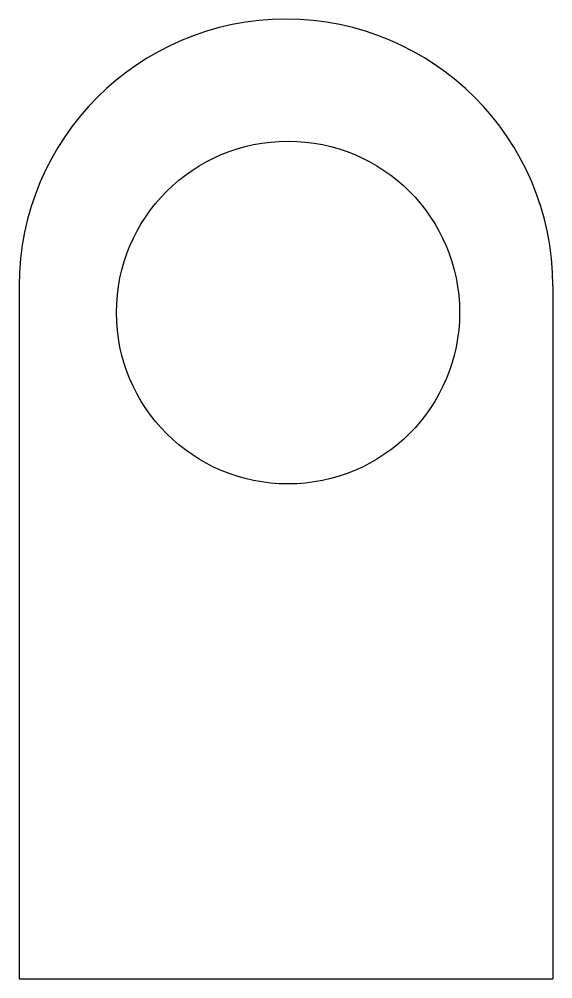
# Model space of a CAD drawing. Header units: millimetres. Extents: x -50 to 50, y 0 to 180.
import ezdxf

# ---------------------------------------------------------------- set-up
doc = ezdxf.new("R2010")
doc.units = ezdxf.units.MM

msp = doc.modelspace()

# ---------------------------------------------------------------- linework, layer by layer
at = {"color": 7, "linetype": 'Continuous', "lineweight": 25}
for p, q in [((-50, 130), (-50, 0)), ((50, 130), (50, 0)), ((-50, 0), (50, 0))]:
    msp.add_line(p, q, dxfattribs=at)
msp.add_circle((0.38, 124.98), 32.15, dxfattribs=at)
msp.add_arc((0, 130), 50, 0, 180, dxfattribs=at)

doc.saveas('drawing.dxf')
